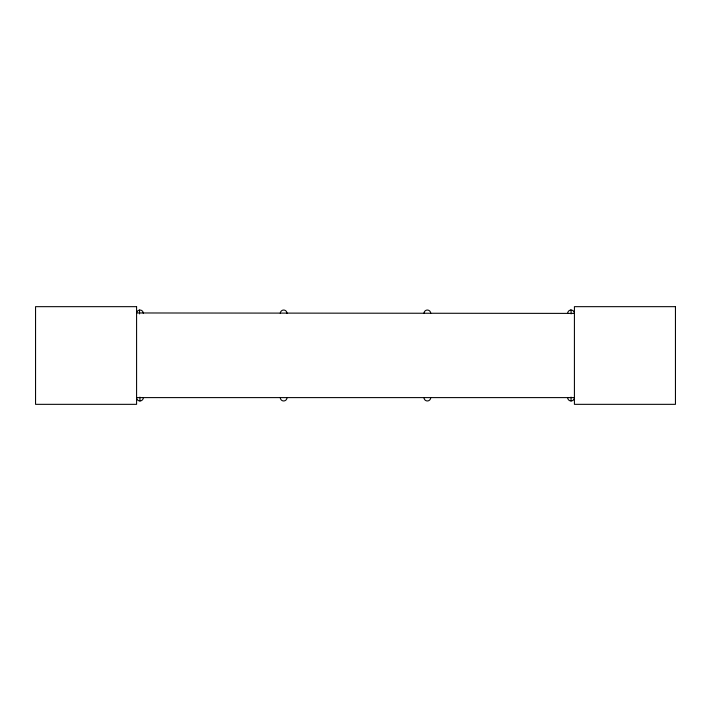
<?xml version="1.0" encoding="UTF-8"?>
<svg xmlns="http://www.w3.org/2000/svg" width="711" height="711" viewBox="0 0 711 711"><rect width="100%" height="100%" fill="white"/><g stroke="black" fill="none" stroke-linecap="round" stroke-linejoin="round"><path stroke-width="1.07" d="M567.68 397.6A3.368 3.368 0 0 0 571.049 400.968L571.049 397.12M571.084 313.88L571.084 310.032L570.604 310.058M139.516 310.058L139.534 313.898M139.934 397.12L139.951 400.968A3.368 3.368 0 0 0 143.32 397.6M143.32 313.4A3.368 3.368 0 0 0 140.174 310.04A3.368 3.368 0 0 0 136.619 312.964L574.417 313.4A3.368 3.368 0 0 0 571.049 310.032A3.368 3.368 0 0 0 567.68 313.4M139.951 400.968A3.368 3.368 0 0 1 136.583 397.6L574.417 397.6A3.368 3.368 0 0 1 571.049 400.968M287.022 397.6A3.368 3.368 0 0 1 283.653 400.968A3.368 3.368 0 0 1 280.285 397.6M280.285 313.4A3.368 3.368 0 0 1 283.653 310.032A3.368 3.368 0 0 1 287.022 313.4M430.715 397.6A3.368 3.368 0 0 1 427.347 400.968A3.368 3.368 0 0 1 423.978 397.6M423.978 313.4A3.368 3.368 0 0 1 427.347 310.032A3.368 3.368 0 0 1 430.715 313.4M136.583 306.663L35.55 306.663L35.55 404.337L136.583 404.337L136.583 306.663M675.45 306.663L574.417 306.663L574.417 404.337L675.45 404.337L675.45 306.663"/></g></svg>
